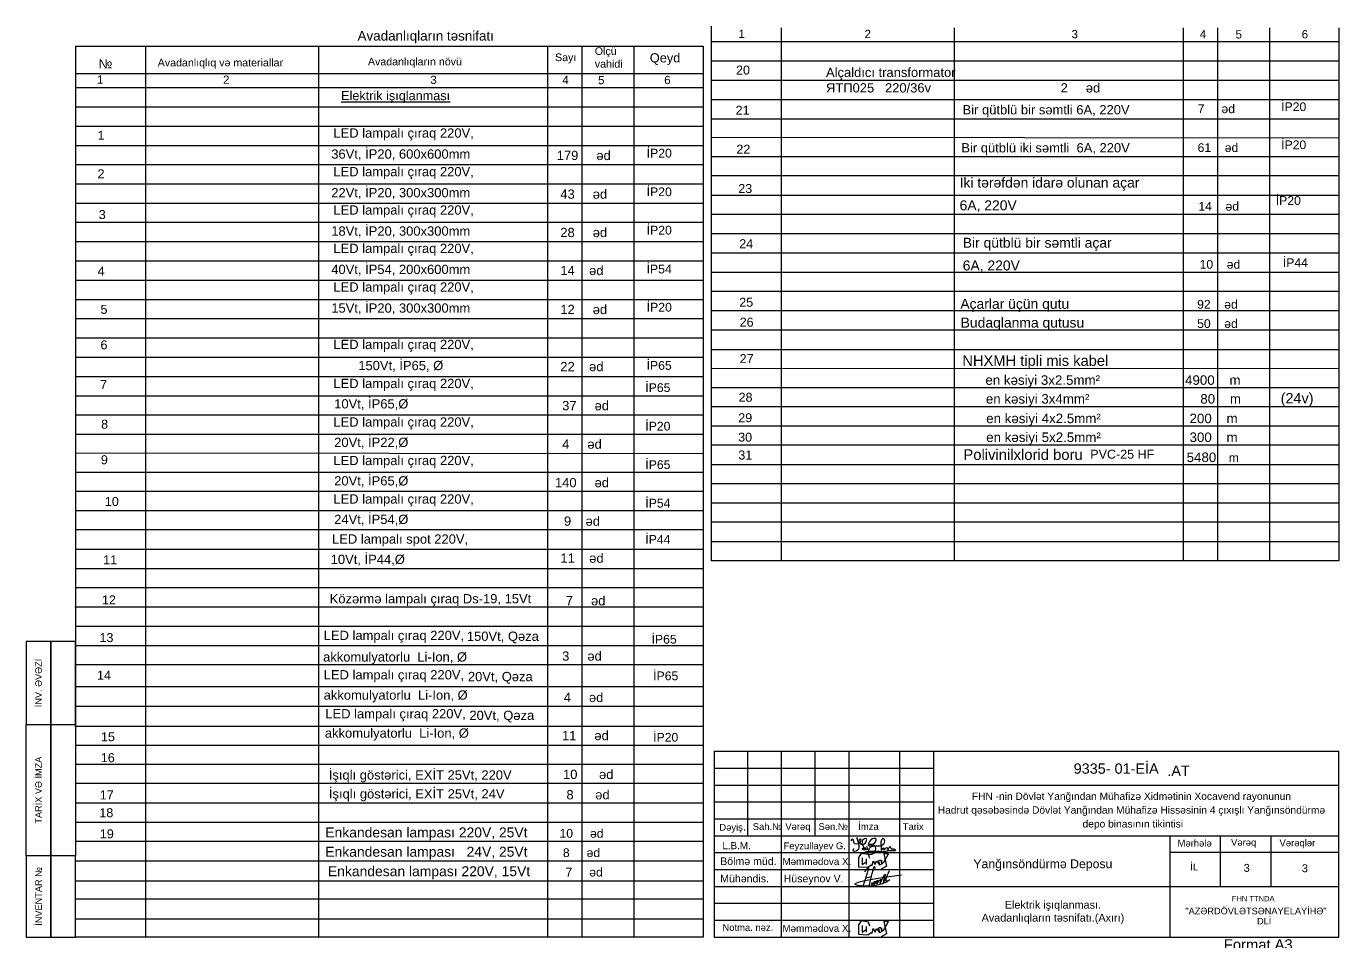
# Model space of a CAD drawing. Header units: millimetres. Extents: x 42452 to 2852333, y -419346 to 834876.
# Drawn here: x 2543156 to 2601107, y 57633 to 98035 of the extents above; entities that cross this region are included whole.
import ezdxf

# ---------------------------------------------------------------- set-up
doc = ezdxf.new("R2010")
doc.units = ezdxf.units.MM
doc.linetypes.add('DUZ', pattern=[0])
for name, color, linetype, lineweight in [('0_memar', 250, 'Continuous', 20), ('0_Ном._пера__1', 7, 'Continuous', 15), ('Stamp Mətn MN', 7, 'Continuous', 13), ('süse', 136, 'Continuous', 30), ('YAZI', 7, 'Continuous', 15), ('перегородка', 130, 'Continuous', 20), ('перегородка_Ном._пера__1', 7, 'Continuous', 15)]:
    doc.layers.add(name, color=color, linetype=linetype, lineweight=lineweight)
for name, color, linetype in [('Kunc shtampi', 7, 'Continuous'), ('polygon', 5, 'Continuous'), ('ramka', 7, 'Continuous'), ('shtamp cedvel MN', 7, 'Continuous'), ('размер', 7, 'Continuous'), ('Схема', 7, 'Continuous')]:
    doc.layers.add(name, color=color, linetype=linetype)
doc.layers.add('olcu', color=251, linetype='Continuous', lineweight=9, true_color=0x636363)
doc.styles.add('Arial', font='arial.ttf', dxfattribs={"height": 200})
doc.styles.add('ARİAL', font='arial.ttf')
doc.styles.add('STAMP MƏTN - MN', font='arial.ttf')
doc.styles.get("Standard").update_dxf_attribs({"font": 'arial.ttf'})
doc.styles.add('СГЕНЕРИР_СТИЛЬ_1', font='arial.ttf')
doc.styles.add('СГЕНЕРИР_СТИЛЬ_2', font='')
doc.styles.add('стиль1', font='A3TI(LA).TTF', dxfattribs={"height": 300})
doc.styles.get('СГЕНЕРИР_СТИЛЬ_2').set_extended_font_data('Arial Unicode MS Кириллический')

# ---------------------------------------------------------------- blocks, each defined once
blk = doc.blocks.new('STAMP - 2 MN')
at = {"layer": 'shtamp cedvel MN'}
blk.add_lwpolyline([(1500, 9000), (750, 9000), (750, 0), (750, 9000), (0, 9000), (0, 6475), (1500, 6475), (1500, 2475), (0, 2475), (0, 0), (1500, 0), (1500, 2475), (0, 2475), (0, 6475), (1500, 6475)], close=True, dxfattribs=at)
at = {"layer": 'Stamp Mətn MN', "char_height": 200, "attachment_point": 5, "rotation": 90, "style": 'STAMP MƏTN - MN'}
for s, insert, width in [('{\\fArial|b0|i0|c238|p34;İNV. }Ə{\\fArial|b0|i0|c238|p34;V}Ə{\\fArial|b0|i0|c238|p34;Zİ}', (375, 7738), 2525), ('{\\fArial|b0|i0|c238|p34;TARİX V}Ə{\\fArial|b0|i0|c238|p34; İMZA}', (375, 4475), 4000), ('{\\fArial|b0|i0|c238|p34;İNVENTAR }№', (375, 1238), 2475)]:
    blk.add_mtext(s, dxfattribs=dict(at, insert=insert, width=width))
blk = doc.blocks.new('55')
at = {"color": 5, "lineweight": 30}
for points, knots in [([(6807568, -690913), (6807734, -690192), (6807904, -689458), (6807900, -689847), (6807900, -689854)], [0, 0, 0, 0, 1128.718966, 1148.710053, 1148.710053, 1148.710053, 1148.710053]), ([(6808805, -690524), (6808750, -690568), (6808216, -691003), (6805386, -690836), (6807954, -690456), (6809491, -690228)], [0, 0, 0, 0, 215.465341, 2087.683537, 4876.118481, 4876.118481, 4876.118481, 4876.118481]), ([(6807301, -690054), (6807380, -689939), (6807723, -689440), (6807293, -690552), (6807199, -690927), (6807191, -690959)], [0, 0, 0, 0, 328.564954, 1432.648132, 1536.641492, 1536.641492, 1536.641492, 1536.641492]), ([(6807358, -690408), (6807470, -690386), (6807596, -690361), (6807720, -690330), (6807732, -690327)], [0, 0, 0, 0, 344.502291, 383.366548, 383.366548, 383.366548, 383.366548]), ([(6807716, -690698), (6807705, -690775), (6807675, -691004), (6808017, -690413), (6807740, -691044), (6808200, -690308), (6807872, -691036), (6808390, -690235), (6808050, -691132), (6808747, -689639), (6808148, -691347), (6809105, -689320), (6808364, -690768), (6808709, -690576), (6808805, -690524)], [0, 0, 0, 0, 159.15263, 467.604708, 669.340869, 1011.806253, 1243.637014, 1628.4018, 1881.82877, 2512.198919, 3044.065726, 3849.863763, 4495.087992, 4740.981721, 4740.981721, 4740.981721, 4740.981721])]:
    blk.add_open_spline(points, degree=3, knots=knots, dxfattribs=at)
blk = doc.blocks.new('20')
at = {"color": 7, "lineweight": 25}
for p, q in [((15101137, -7396449), (15122448, -7396449)), ((15101137, -7396449), (15101137, -7402785)), ((15101137, -7402785), (15122448, -7402785))]:
    blk.add_line(p, q, dxfattribs=at)
at = {"layer": 'Kunc shtampi', "ltscale": 0.1}
blk.add_line((15122450, -7402785), (15122450, -7396438), dxfattribs=at)
at = {"layer": 'polygon', "color": 7, "linetype": 'DUZ', "lineweight": 25}
for p, q in [((15118416, -7401057), (15118416, -7399329)), ((15120144, -7401057), (15120144, -7399329)), ((15122448, -7399905), (15116691, -7399905))]:
    blk.add_line(p, q, dxfattribs=at)
at = {"layer": 'перегородка', "color": 5, "lineweight": 30}
for p, q in [((15106063, -7400069), (15106062, -7400388)), ((15106152, -7399933), (15106063, -7400069)), ((15106401, -7399969), (15106152, -7399933)), ((15106192, -7400084), (15106192, -7400313)), ((15106192, -7400084), (15106192, -7400313)), ((15106323, -7400119), (15106323, -7400313)), ((15106454, -7400110), (15106401, -7399969)), ((15107086, -7399953), (15106925, -7399953)), ((15106925, -7399953), (15107015, -7400368)), ((15106927, -7400230), (15107086, -7399953)), ((15106062, -7400388), (15106388, -7400401)), ((15106192, -7400313), (15106323, -7400219)), ((15106388, -7400401), (15106498, -7400325)), ((15106498, -7400325), (15106531, -7400351)), ((15106531, -7400351), (15106567, -7400195)), ((15106567, -7400195), (15106637, -7400317)), ((15106637, -7400317), (15106683, -7400192)), ((15106683, -7400192), (15106784, -7400326)), ((15106749, -7400198), (15106768, -7400171)), ((15106749, -7400198), (15106780, -7400321)), ((15106830, -7400168), (15106768, -7400171)), ((15106780, -7400321), (15106832, -7400311)), ((15106830, -7400168), (15106850, -7400225)), ((15106832, -7400311), (15106856, -7400282)), ((15107015, -7400368), (15106834, -7400474)), ((15106850, -7400225), (15106850, -7400162)), ((15106850, -7400162), (15106856, -7400282)), ((15106856, -7400282), (15106850, -7400225)), ((15106856, -7400282), (15106889, -7400275)), ((15106889, -7400275), (15106927, -7400230)), ((15106152, -7402237), (15106063, -7402373)), ((15106401, -7402273), (15106152, -7402237)), ((15106454, -7402414), (15106401, -7402273)), ((15107086, -7402257), (15106925, -7402257)), ((15106925, -7402257), (15107015, -7402672)), ((15106927, -7402534), (15107086, -7402257)), ((15106063, -7402373), (15106062, -7402692)), ((15106062, -7402692), (15106388, -7402705)), ((15106192, -7402388), (15106192, -7402617)), ((15106192, -7402388), (15106192, -7402617)), ((15106192, -7402617), (15106323, -7402523)), ((15106323, -7402423), (15106323, -7402617)), ((15106388, -7402705), (15106498, -7402629)), ((15106498, -7402629), (15106531, -7402655)), ((15106531, -7402655), (15106567, -7402499)), ((15106567, -7402499), (15106637, -7402621)), ((15106637, -7402621), (15106683, -7402496)), ((15106683, -7402496), (15106784, -7402630)), ((15106749, -7402502), (15106768, -7402475)), ((15106749, -7402502), (15106780, -7402625)), ((15106830, -7402472), (15106768, -7402475)), ((15106780, -7402625), (15106832, -7402615)), ((15106830, -7402472), (15106850, -7402529)), ((15106832, -7402615), (15106856, -7402586)), ((15107015, -7402672), (15106834, -7402778)), ((15106850, -7402529), (15106850, -7402466)), ((15106850, -7402466), (15106856, -7402586)), ((15106856, -7402586), (15106850, -7402529)), ((15106856, -7402586), (15106889, -7402579)), ((15106889, -7402579), (15106927, -7402534))]:
    blk.add_line(p, q, dxfattribs=at)
for points, knots in [([(15105854, -7399506), (15105838, -7399500), (15105805, -7399487), (15105847, -7399413), (15105905, -7399491), (15105849, -7399623), (15106153, -7399643), (15106162, -7399419), (15106042, -7399495), (15106143, -7399660), (15106310, -7399603), (15106340, -7399510), (15106359, -7399413), (15106122, -7399448), (15106203, -7399646), (15106273, -7399814)], [0, 0, 0, 0, 42.223389, 90.051656, 154.549451, 226.6152, 476.644161, 571.28472, 627.013932, 778.672239, 938.454199, 1025.570794, 1091.558705, 1160.21584, 1544.16015, 1544.16015, 1544.16015, 1544.16015]), ([(15106007, -7399409), (15106073, -7399600), (15106152, -7399829), (15105880, -7399880), (15105882, -7399793), (15105905, -7399771), (15105910, -7399766)], [0, 0, 0, 0, 446.334972, 532.702513, 603.278674, 627.196902, 627.196902, 627.196902, 627.196902]), ([(15106007, -7399409), (15106006, -7399405), (15106005, -7399395), (15106027, -7399402), (15106031, -7399412), (15106033, -7399416)], [0, 0, 0, 0, 8.821018, 27.345406, 42.243095, 42.243095, 42.243095, 42.243095]), ([(15106401, -7399620), (15106483, -7399625), (15106613, -7399633), (15106712, -7399392), (15106440, -7399437), (15106343, -7399750), (15106675, -7399563), (15106648, -7399925), (15106507, -7399969), (15106352, -7399997), (15106417, -7399855), (15106438, -7399676), (15106619, -7399677), (15106758, -7399678)], [0, 0, 0, 0, 227.188385, 358.071473, 539.665587, 751.927894, 924.503113, 1199.403857, 1282.39891, 1403.270956, 1513.824778, 1614.597802, 1944.904586, 1944.904586, 1944.904586, 1944.904586]), ([(15106758, -7399678), (15106785, -7399676), (15106877, -7399669), (15107004, -7399560), (15106917, -7399391), (15106772, -7399548), (15106848, -7399680), (15106834, -7399875), (15106956, -7399662), (15106900, -7399907), (15107061, -7399627), (15107057, -7399923), (15107138, -7399603), (15107168, -7399822), (15107267, -7399745), (15107351, -7399823), (15107309, -7399841), (15107293, -7399848)], [0, 0, 0, 0, 82.934409, 278.458212, 386.336719, 441.130098, 797.922894, 815.295031, 939.358029, 1010.425899, 1153.318323, 1248.777542, 1391.619055, 1482.772305, 1582.360738, 1652.010665, 1693.923868, 1693.923868, 1693.923868, 1693.923868]), ([(15107300, -7399848), (15107229, -7399844), (15107106, -7399838), (15106918, -7399890), (15106741, -7399864), (15106546, -7399860), (15106396, -7399873), (15106301, -7399888), (15106276, -7399892)], [0, 0, 0, 0, 211.533539, 367.015626, 577.795063, 738.782103, 953.656981, 1027.737747, 1027.737747, 1027.737747, 1027.737747]), ([(15106295, -7399744), (15106292, -7399758), (15106286, -7399786), (15106327, -7399808), (15106381, -7399781), (15106332, -7399640), (15106351, -7399754), (15106372, -7399792), (15106387, -7399780), (15106385, -7399772), (15106385, -7399769)], [0, 0, 0, 0, 37.910096, 78.738154, 107.34926, 199.254906, 281.250122, 295.344415, 310.564895, 319.310936, 319.310936, 319.310936, 319.310936])]:
    blk.add_open_spline(points, degree=3, knots=knots, dxfattribs=at)
for points in [[(15106295, -7399744), (15106256, -7399756), (15106217, -7399767), (15106178, -7399779)], [(15106178, -7399779), (15106209, -7399791), (15106241, -7399803), (15106273, -7399814)]]:
    blk.add_open_spline(points, degree=3, dxfattribs=at)
at = {"layer": 'размер', "color": 7, "lineweight": 25}
for p, q in [((15102289, -7399329), (15102289, -7396449)), ((15103441, -7402785), (15103441, -7396449)), ((15104592, -7399329), (15104592, -7396449)), ((15105744, -7402785), (15105744, -7396449)), ((15107472, -7402785), (15107472, -7396449)), ((15108624, -7396449), (15108624, -7402785)), ((15101137, -7397025), (15108624, -7397025)), ((15101137, -7397601), (15122448, -7397601)), ((15101137, -7398177), (15108624, -7398177)), ((15101137, -7398753), (15108624, -7398753)), ((15101137, -7399329), (15122448, -7399329)), ((15116688, -7399329), (15116688, -7402785)), ((15101137, -7399905), (15108624, -7399905)), ((15101137, -7400481), (15108624, -7400481)), ((15101137, -7401057), (15122448, -7401057)), ((15101137, -7401633), (15108624, -7401633)), ((15101156, -7402209), (15108624, -7402209))]:
    blk.add_line(p, q, dxfattribs=at)
at = {"color": 1, "lineweight": 25, "xscale": 0.5720132259566115, "yscale": 0.5720132259566115, "zscale": 0.5720132259566115}
blk.add_blockref('55', (11212411, -7005839), dxfattribs=at)
at = {"color": 7, "char_height": 258.17, "width": 5812.24, "attachment_point": 4, "style": 'Arial'}
for s, insert in [('{\\fArial|b0|i0|c238|p34;Bölmə müd.} {\\fArial|b0|i0|c238|p34; \\fArial|b0|i0|c204|p34;\\H0.92962x;Məmmədova\\fArial|b0|i0|c238|p34; X.}', (15101347, -7400201)), ('{\\fArial|b0|i0|c238|p34;Mühəndis.     Hüseynov V\\H0.92962x;.}', (15101347, -7400829))]:
    blk.add_mtext(s, dxfattribs=dict(at, insert=insert))
at = {"color": 7, "lineweight": 25, "attachment_point": 1}
for s, insert, char_height in [('{\\fArial|b0|i0|c238|p34;İ\\fArial|b0|i0|c0|p34;L}', (15117383, -7400280), 230.39), ('23', (15121043, -7400280), 230.4)]:
    blk.add_mtext(s, dxfattribs=dict(at, insert=insert, char_height=char_height))
at = {"insert": (15115876, -7403826), "char_height": 360, "width": 22250.72, "attachment_point": 7, "style": 'ARİAL'}
blk.add_mtext('{\\fArial|b0|i0|c238|p34;                   Format A3\\L\\P} ', dxfattribs=at)
at = {"layer": '0_memar', "color": 0, "linetype": 'Continuous', "insert": (15115376, -7398491), "char_height": 249.57, "width": 13538.5, "attachment_point": 5, "line_spacing_factor": 1.132501, "style": 'СГЕНЕРИР_СТИЛЬ_1'}
blk.add_mtext('{\\C7;FHN -nin Dövlət Yanğından Mühafizə Xidmətinin \\fArial|b0|i0|c238|p38;Xocavend\\fArial|b0|i0|c204|p38; \\fArial|b0|i0|c238|p38;rayonunun\\fArial|b0|i0|c204|p38; \\fArial|b0|i0|c238|p38;\\PHadrut qəsəbəsində \\fArial|b0|i0|c204|p38;Dövlət Yanğından Mühafizə Hissəsinin 4 \\fArial|b0|i0|c238|p38;çıxışlı Y\\fArial|b0|i0|c204|p38;anğınsöndürmə\\fArial|b0|i0|c238|p38;\\P \\fArial|b0|i0|c204|p38;depo\\fArial|b0|i0|c238|p38; binasının\\fArial|b0|i0|c204|p34; tikintisi}', dxfattribs=at)
at = {"layer": '0_memar', "color": 0, "linetype": 'Continuous', "insert": (15112355, -7400528), "char_height": 299.48, "attachment_point": 8, "style": 'СГЕНЕРИР_СТИЛЬ_1'}
blk.add_mtext('{Yanğınsöndürmə Deposu}', dxfattribs=at)
at = {"layer": '0_Ном._пера__1', "linetype": 'Continuous', "attachment_point": 1, "style": 'СГЕНЕРИР_СТИЛЬ_2'}
for s, insert, char_height in [('{Mərhələ}', (15116950, -7399469), 231), ('{Vərəq}', (15118775, -7399440), 231), ('{Vərəqlər}', (15120428, -7399458), 231), (' {\\fArial|b0|i0|c0|p34;     \\H0.88889x;                FHN TTNDA}', (15117167, -7401383), 207.94)]:
    blk.add_mtext(s, dxfattribs=dict(at, insert=insert, char_height=char_height))
at = {"layer": '0_Ном._пера__1', "linetype": 'Continuous', "insert": (15117216, -7401786), "char_height": 225, "width": 5999.56, "attachment_point": 1, "line_spacing_factor": 0.920624, "style": 'СГЕНЕРИР_СТИЛЬ_2'}
blk.add_mtext('{\\fArial|b0|i0|c0|p34;"AZƏRDÖVLƏTSƏNAYELAYİHƏ"\\P                            DLİ}', dxfattribs=at)
at = {"layer": 'ramka', "color": 7, "lineweight": 25, "ltscale": 0.4, "attachment_point": 1, "style": 'Arial'}
for s, insert, char_height, width in [('  {\\H1.0417x;L.B.M.            \\fArial|b0|i0|c204|p38;\\H0.95997x;\\C256;Feyzullayev \\fArial|b0|i0|c0|p38;G\\fArial|b0|i0|c204|p38;.}', (15101242, -7399549), 230.392, 6041.47), ('Notma. nəz.', (15101422, -7402344), 230.39, 2251.06), ('{\\H0.92962x;Məmmədova\\fArial|b0|i0|c238|p34; X.}', (15103470, -7402370), 258.17, 2820.28)]:
    blk.add_mtext(s, dxfattribs=dict(at, insert=insert, char_height=char_height, width=width))
at = {"layer": 'перегородка', "color": 7, "lineweight": 25, "char_height": 287.99, "attachment_point": 1, "style": 'Arial'}
for s, insert in [('\\H0.8x;Dəyiş\\H1.25x;.', (15101316, -7398869)), ('\\H0.8x;Sah.№', (15102456, -7398902)), ('\\H0.8x;Vərəq', (15103568, -7398902)), ('\\H0.8x;Sən.№', (15104700, -7398902)), ('\\H0.8x;İmza', (15106056, -7398902)), ('\\H0.8x;Tarix', (15107573, -7398902))]:
    blk.add_mtext(s, dxfattribs=dict(at, insert=insert))
at = {"layer": 'перегородка_Ном._пера__1', "linetype": 'Continuous', "insert": (15113268, -7396864), "char_height": 352.637, "attachment_point": 1, "style": 'СГЕНЕРИР_СТИЛЬ_2'}
blk.add_mtext('{\\fArial|b0|i0|c204|p38; 9\\fArial|b0|i0|c238|p38;335\\fArial|b0|i0|c204|p38;- 01-\\fArial|b0|i0|c238|p38;EİA}', dxfattribs=at)

msp = doc.modelspace()

# ---------------------------------------------------------------- linework, layer by layer
at = {"color": 7, "lineweight": 25}
for p, q in [((2573396.72612, 98034.97068), (2573396.72612, 74436.00199)), ((2576486.83792, 97971.04277), (2576486.83792, 74436.00199)), ((2584124.58066, 97971.04277), (2584124.58066, 74436.00199)), ((2594231.18551, 97971.04277), (2594231.18551, 74436.00199)), ((2595759.44576, 97971.04277), (2595759.44576, 74436.00199)), ((2598050.05688, 97971.04277), (2598050.05688, 74436.00199)), ((2601107.22203, 97971.04277), (2601107.22203, 74436.00199)), ((2573396.72612, 97359.35245), (2601107.22203, 97359.35245)), ((2545327.47665, 97160.78688), (2573039.66916, 97160.78688)), ((2545329.17325, 97160.78688), (2545329.17325, 62193.34221)), ((2548419.28506, 97154.21148), (2548419.28506, 57839.82326)), ((2556057.0278, 97154.21148), (2556057.0278, 57839.82326)), ((2566163.63265, 97154.11028), (2566163.63265, 57839.82326)), ((2567691.89289, 97154.11028), (2567691.89289, 57839.82326)), ((2569982.50463, 97160.68568), (2569982.50463, 57839.82326)), ((2573039.66977, 97160.78688), (2573039.66977, 57839.82326)), ((2573396.72612, 96502.88283), (2601107.22203, 96502.88283)), ((2545327.47665, 95944.69155), (2573039.66916, 95944.69155)), ((2573396.72612, 95653.19959), (2601107.22203, 95653.19959)), ((2545329.17325, 95325.33325), (2573039.66916, 95325.33325)), ((2545329.17325, 94482.43639), (2573039.66916, 94482.43639)), ((2573396.72612, 94803.51635), (2601107.22203, 94803.51635)), ((2573396.72612, 93953.83311), (2601107.22203, 93953.83311)), ((2545329.17325, 93625.96677), (2573039.66916, 93625.96677)), ((2545329.17325, 92776.28353), (2573039.66916, 92776.28353)), ((2601107.22203, 93096.86804), (2573396.72612, 93119.73888)), ((2601107.22203, 92266.90833), (2573396.72612, 92266.90833)), ((2545329.17325, 91933.38667), (2573039.66916, 91933.38667)), ((2545323.51793, 91083.70343), (2573039.66916, 91083.70343)), ((2601107.22203, 91429.66678), (2573396.72612, 91429.66678)), ((2601107.22203, 90567.54185), (2573396.72612, 90567.54185)), ((2545323.51793, 90227.23381), (2573039.66916, 90227.23381)), ((2545323.51793, 89384.33695), (2573039.66916, 89384.33695)), ((2601107.22203, 89730.3003), (2573396.72612, 89730.3003)), ((2601107.22203, 88868.17537), (2573396.72612, 88868.17537)), ((2545329.17325, 88534.65371), (2573039.66916, 88534.65371)), ((2545329.17325, 87684.97047), (2573039.66916, 87684.97047)), ((2601107.22203, 88018.49213), (2573396.72612, 88018.49213)), ((2601107.22203, 87168.80889), (2573396.72612, 87168.80889)), ((2545329.17325, 86828.50085), (2573039.66916, 86828.50085)), ((2545329.17325, 85978.81761), (2573039.66916, 85978.81761)), ((2601107.22203, 86325.91203), (2573396.72612, 86325.91203)), ((2601107.22203, 85469.44241), (2573396.72612, 85469.44241)), ((2545329.17325, 85135.92075), (2573039.66916, 85135.92075)), ((2601107.22203, 84619.75917), (2573396.72612, 84619.75917)), ((2545329.17325, 84279.45113), (2573039.66916, 84279.45113)), ((2573396.72612, 83770.07593), (2601107.22203, 83770.07593)), ((2545329.17325, 83436.55427), (2573039.66916, 83436.55427)), ((2601107.22203, 82913.11086), (2573396.72612, 82935.98171)), ((2545330.30431, 82580.08465), (2573039.66916, 82580.08465)), ((2545316.73155, 81730.40141), (2573039.66916, 81730.40141)), ((2601107.22203, 82083.15115), (2573396.72612, 82083.15115)), ((2601107.22203, 81245.90961), (2573396.72612, 81245.90961)), ((2545315.93981, 80880.71817), (2573039.66916, 80880.71817)), ((2545315.14806, 80031.03493), (2573039.66916, 80031.03493)), ((2601107.22203, 80383.78467), (2573396.72612, 80383.78467)), ((2601107.22203, 79546.54313), (2573396.72612, 79546.54313)), ((2573039.66916, 79170.90939), (2545313.22525, 79193.79339)), ((2573039.66916, 78344.11015), (2545329.17325, 78344.11015)), ((2601107.22203, 78684.41819), (2573396.72612, 78684.41819)), ((2601107.22203, 77834.73495), (2573396.72612, 77834.73495)), ((2573039.66916, 77506.86861), (2545329.17325, 77506.86861)), ((2573039.66916, 76644.74367), (2545329.17325, 76644.74367)), ((2601107.22203, 76985.05171), (2573396.72612, 76985.05171)), ((2601107.22203, 76142.15485), (2573396.72612, 76142.15485)), ((2573039.66916, 75807.50213), (2545329.17325, 75807.50213)), ((2573039.66916, 74945.37719), (2545329.17325, 74945.37719)), ((2601107.22203, 75285.68523), (2573396.72612, 75285.68523)), ((2601107.22203, 74436.00199), (2573396.72612, 74436.00199)), ((2573039.66916, 74095.69395), (2545329.17325, 74095.69395)), ((2573039.66916, 73246.01071), (2545329.17325, 73246.01071)), ((2573039.66916, 72403.11386), (2545306.8913, 72403.11386)), ((2573039.66916, 71546.64423), (2545329.17325, 71546.64423)), ((2573039.66916, 70696.96099), (2545329.17325, 70696.96099)), ((2573039.66916, 69859.71945), (2545329.17325, 69859.71945)), ((2573039.66916, 68888.82991), (2545329.17325, 68888.82991)), ((2573039.66916, 68011.75033), (2545329.17325, 68011.75033)), ((2573039.66916, 67129.62757), (2545297.04529, 67129.62757)), ((2573039.66916, 66298.81109), (2545329.17325, 66298.81109)), ((2573039.66916, 65449.12785), (2545329.17325, 65449.12785)), ((2573039.66916, 64611.88631), (2545329.17325, 64611.88631)), ((2573039.66916, 63749.76137), (2545329.17325, 63749.76137)), ((2573039.66916, 62900.07813), (2545329.17325, 62900.07813)), ((2573039.66916, 62050.39489), (2545329.17325, 62050.39489)), ((2573039.66916, 61188.26995), (2545329.17325, 61188.26995)), ((2573039.66916, 60307.1176), (2545329.17325, 60307.1176)), ((2573039.66916, 59514.04661), (2545329.17325, 59514.04661)), ((2573039.66916, 58632.89425), (2545329.17325, 58632.89425)), ((2573039.66916, 57839.82326), (2545329.17325, 57839.82326))]:
    msp.add_line(p, q, dxfattribs=at)

# ---------------------------------------------------------------- block references
at = {"lineweight": 40, "xscale": 1.294169800868891, "yscale": 1.294169800868891, "zscale": 1.294169800868891}
msp.add_blockref('20', (-16969910.55837, 9638300.92465), dxfattribs=at)
at = {"layer": 'shtamp cedvel MN', "xscale": 1.448780487799819, "yscale": 1.448780487799819, "zscale": 1.448780487799819}
msp.add_blockref('STAMP - 2 MN', (2543156.00269, 57839.82326), dxfattribs=at)

# ---------------------------------------------------------------- texts
at = {"color": 7, "lineweight": 25, "style": 'Arial'}
for s, insert, char_height, attachment_point in [('1', (2574745.64835, 97700.09568), 364.15012, 5), ('2', (2580310.7034, 97695.91075), 364.15012, 5), ('3', (2589450.37107, 97686.47834), 364.15012, 5), ('4', (2595114.46363, 97684.9964), 364.15012, 5), ('5', (2596692.44679, 97676.57863), 364.15012, 5), ('6', (2599613.17911, 97679.35264), 364.15012, 5), ('20', (2574802.02423, 96097.72071), 396.90939, 5), ('1', (2546420.15214, 95681.41244), 364.15012, 5), ('2', (2551985.20718, 95677.2275), 364.15012, 5), ('3', (2561140.52205, 95667.79509), 364.15012, 5), ('4', (2566966.92141, 95666.31316), 364.15012, 5), ('5', (2568544.90456, 95657.89539), 364.15012, 5), ('6', (2571465.63689, 95660.66939), 364.15012, 5), ('\\LElektrik işıqlanması', (2559464.07533, 94912.82512), 399.9555237, 5), ('21', (2574783.78936, 94330.69319), 396.90939, 5), ('1', (2546458.57219, 93226.1081), 396.90939, 5), ('22', (2574820.77905, 92612.51963), 396.90939, 5), ('2', (2546457.5054, 91523.14406), 396.90939, 5), ('23', (2574901.45169, 90870.18539), 396.90939, 5), ('3', (2546512.43269, 89723.05275), 396.90939, 5), ('2{\\fArial|b0|i0|c238|p34;4}', (2574944.03471, 88438.22658), 396.90939, 5), ('4', (2546463.5936, 87230.65078), 396.90939, 5), ('2{\\fArial|b0|i0|c238|p34;5}', (2574944.52347, 85852.33534), 396.90939, 5), ('5', (2546589.51909, 85539.20143), 396.90939, 5), ('2{\\fArial|b0|i0|c238|p34;6}', (2574962.82594, 84974.63607), 396.90939, 5), ('6', (2546586.99363, 83972.41716), 396.90939, 5), ('2{\\fArial|b0|i0|c238|p34;7}', (2574962.82594, 83365.51962), 396.90939, 5), ('7', (2546568.69844, 82219.80814), 396.90939, 5), ('{\\fArial|b0|i0|c238|p34;30}', (2574897.10735, 79897.60056), 396.90939, 5), ('9', (2546603.75913, 78900.98359), 396.90939, 5), ('{\\fArial|b0|i0|c238|p34;31}', (2574904.31525, 79110.03573), 396.90939, 5), ('10', (2546935.75103, 77061.05602), 396.90939, 5), ('11', (2546860.92557, 74485.51567), 396.90939, 5), ('12', (2546806.48093, 72720.62528), 396.90939, 5), ('14', (2546586.98715, 69393.2892), 396.90939, 5), ('15', (2546761.94217, 66678.63752), 396.90939, 5), ('16', (2546756.40466, 65753.91935), 396.90939, 5), ('17', (2546707.06921, 64108.88741), 396.90939, 5), ('18', (2546690.18229, 63322.90643), 396.90939, 5), ('19', (2546712.93558, 62390.93024), 396.90939, 5), ('3', (2596907.06629, 60890.41861), 350, 4)]:
    msp.add_mtext(s, dxfattribs=dict(at, insert=insert, char_height=char_height, attachment_point=attachment_point))
at = {"color": 7, "insert": (2566502.91597, 96832.8469), "char_height": 336.14166, "width": 741.4951748, "attachment_point": 1, "line_spacing_factor": 0.74047, "style": 'Arial'}
msp.add_mtext('Sayı', dxfattribs=at)
at = {"attachment_point": 1, "style": 'Arial'}
for s, insert, char_height, width in [('Ölçü\\Pvahidi', (2568259.66661, 97106.8376), 336.14166, 15246.3376258), ('Qeyd', (2570687.25922, 96844.77599), 404.127027, 1506.1784584), ('Avadanlıqlıq və materiallar', (2548961.41586, 96599.9852), 336.1416597, 15246.3376258), ('Avadanlıqların növü', (2558242.64227, 96644.8427), 336.1416597, 15246.3376258)]:
    msp.add_mtext(s, dxfattribs=dict(at, insert=insert, char_height=char_height, width=width))
at = {"insert": (2546349.68412, 96578.82439), "char_height": 404.12703, "width": 812.2955809, "attachment_point": 1, "line_spacing_factor": 0.735816, "style": 'Arial'}
msp.add_mtext('№', dxfattribs=at)
at = {"color": 7, "linetype": 'Continuous', "attachment_point": 5, "style": 'Arial'}
for s, insert, char_height in [('\\pxql;{\\fArial|b0|i0|c238|p34;Alçaldıcı transformator\\P}ЯТП025   220/36{\\fArial|b0|i0|c238|p34;v}               {\\fArial|b0|i0|c238|p34;      }               2     əd', (2584521.4081, 95655.58325), 409.4195935), ('Bir qütblü bir səmtli 6А, 220V ', (2588184.68155, 94289.52506), 409.4195935), ('7  {\\fArial|b0|i0|c238|p34; }  əd', (2595703.34063, 94390.80459), 385.6194977), ('  İP20', (2598968.8632, 94480.39255), 385.619498), ('LED lampalı çıraq 220V,\\P ', (2559817.36182, 92920.67581), 409.4195935), ('  İP20', (2570955.61755, 92432.95381), 385.619498), ('Bir qütblü iki səmtli  6А, 220V ', (2588162.4201, 92610.39158), 409.4195935), ('61    əd', (2595773.76835, 92675.88239), 385.619498), ('  İP20', (2598968.24132, 92800.84457), 385.619498), ('{\\fArial|b0|i0|c238|p34;1}79     əd', (2567770.70528, 92331.27148), 409.4195935), ('LED lampalı çıraq 220V,\\P ', (2559817.36182, 91214.52295), 409.4195935), ('  İP20', (2570955.61755, 90726.80095), 385.619498), ('43     əd', (2567770.70528, 90625.11862), 409.419594), ('  İP20', (2598729.74136, 90341.51306), 385.619498), ('LED lampalı çıraq 220V,\\P ', (2559817.36182, 89521.94285), 409.4195935), ('{\\fArial|b0|i0|c238|p34;1}4    əd', (2595807.01516, 90088.18677), 385.6194977), ('  İP20', (2570955.61755, 89034.22085), 385.619498), ('28     əd', (2567770.70528, 88932.53852), 409.419594), ('LED lampalı çıraq 220V,\\P ', (2559817.36182, 87829.36275), 409.4195935), ('40Vt, İP54, {\\fArial|b0|i0|c238|p34;2}00x{\\fArial|b0|i0|c238|p34;6}00mm ', (2559691.56822, 87266.66356), 409.4195935), ('  İP54', (2570951.79134, 87318.61864), 385.619498), ('{\\fArial|b0|i0|c238|p34;1}0    əd', (2595860.84307, 87525.44381), 385.6194977), ('  İP44', (2599043.14805, 87602.37887), 385.619498), ('14    əd', (2567691.89289, 87253.80096), 409.419594), ('LED lampalı çıraq 220V,\\P ', (2559817.36182, 86123.20989), 409.4195935), ('  İP20', (2570955.61755, 85635.48789), 385.619498), ('Açarlar üçün qutu ', (2586801.08081, 85718.17686), 438.9162974), ('92    əd', (2595752.23886, 85761.14069), 385.619498), ('12     əd', (2567770.70528, 85533.80556), 409.419594), ('{\\fArial|b0|i0|c238|p34;5}0    əd', (2595752.23886, 84911.45745), 385.6194977), ('LED lampalı çıraq 220V,\\P ', (2559817.36182, 83587.73293), 409.4195935), ('{\\fArial|b0|i0|c238|p34;1}5{\\fArial|b0|i0|c238|p34;0}Vt, İP{\\fArial|b0|i0|c238|p34;65},{\\fArial|b0|i0|c238|p34; }%%C ', (2559691.56822, 83025.03374), 409.4195935), ('22    əd', (2567691.89289, 83012.17114), 409.419594), ('  İP65', (2570951.79195, 83063.41606), 385.619498), ('LED lampalı çıraq 220V,\\P ', (2559817.36182, 81866.54792), 409.4195935), ('  İP65', (2570894.81245, 82084.09644), 385.619498), ('10Vt, İP65,%%C ', (2558390.49164, 81333.84421), 409.4195935), ('37     əd', (2567851.52944, 81290.98613), 409.419594), ('LED lampalı çıraq 2{\\fArial|b0|i0|c238|p34;20}V,\\P ', (2559817.36182, 80167.18144), 409.4195935), ('  İP20', (2570894.81245, 80384.72996), 385.619498), ('20Vt, İP{\\fArial|b0|i0|c238|p34;2}2,%%C ', (2558390.49164, 79634.47773), 409.4195935), ('4     əd', (2567692.64466, 79591.61965), 409.419594), ('LED lampalı çıraq 220V,\\P ', (2559817.36182, 78467.81496), 409.4195935), ('  İP65', (2570894.81245, 78685.36348), 385.619498), (' m', (2596400.88366, 78994.93992), 385.619498), ('20Vt, İP65,%%C ', (2558390.49164, 77935.11125), 409.4195935), ('1{\\fArial|b0|i0|c238|p34;4}0     əd', (2567692.64466, 77892.25317), 409.4195935), ('LED lampalı çıraq 220V,\\P ', (2559817.36182, 76768.44848), 409.4195935), ('  İP54', (2570894.81245, 76985.997), 385.619498), ('24Vt, İP54,%%C ', (2558390.49164, 76235.74477), 409.4195935), ('9    əd', (2567692.64466, 76192.88669), 409.419594), ('LED lampalı {\\fArial|b0|i0|c238|p34;spot} 220V,\\P ', (2559662.24844, 75002.36388), 409.4195935), ('  İP{\\fArial|b0|i0|c238|p34;44}', (2570894.81245, 75390.37774), 385.6194977), ('10Vt, İP{\\fArial|b0|i0|c238|p34;44},%%C ', (2558235.37825, 74469.66016), 409.4195935), ('11    əd', (2567694.81458, 74559.99054), 409.419594), ('7     əd', (2567853.3567, 72681.60764), 409.419594), ('LED lampalı çıraq 220V,\\P ', (2559389.28503, 70747.80953), 409.4195935), ('{\\fArial|b0|i0|c238|p34;1}5{\\fArial|b0|i0|c238|p34;0}Vt, Q{\\fArial|b0|i0|c238|p34;əza}  ', (2564200.8181, 71059.74866), 409.4195935), ('  İP{\\fArial|b0|i0|c238|p34;65}', (2571171.83912, 70979.92186), 385.6194977), ('akkomulyatorlu  Li-Ion, %%C ', (2559441.07847, 70140.79304), 409.4195935), ('3     əd', (2567691.89289, 70238.15639), 409.419594), ('LED lampalı çıraq 220V,\\P ', (2559389.40242, 69009.63437), 409.4195935), ('{\\fArial|b0|i0|c238|p34;20}Vt, Q{\\fArial|b0|i0|c238|p34;əza}   ', (2564087.43223, 69279.65558), 409.4195935), ('  İP{\\fArial|b0|i0|c238|p34;65}', (2571241.99683, 69364.46886), 385.6194977), ('akkomulyatorlu  Li-Ion, %%C ', (2559467.08548, 68456.98891), 409.4195935), ('4     əd', (2567762.0506, 68412.64243), 409.419594), ('LED lampalı çıraq 220V,\\P ', (2559460.89642, 67289.33496), 409.4195935), ('20Vt, Q{\\fArial|b0|i0|c238|p34;əza}   ', (2564153.3055, 67568.60882), 409.4195935), ('akkomulyatorlu  Li-Ion, %%C ', (2559519.75706, 66779.07565), 409.4195935), ('11     əd', (2567843.22099, 66729.92457), 409.419594), ('  İP20', (2571241.99622, 66653.24374), 385.619498), ('İşıqlı göstərici, EXİT 25Vt{\\fArial|b0|i0|c238|p34;, 220V}', (2560550.6487, 64930.72437), 409.4195935), ('10   {\\fArial|b0|i0|c238|p34;  } əd', (2567968.33451, 65016.72153), 409.4195935), ('İşıqlı göstərici, EXİT 25Vt{\\fArial|b0|i0|c238|p34;, 24V}', (2560396.48569, 64096.87747), 409.4195935), ('{\\fArial|b0|i0|c238|p34;8}   {\\fArial|b0|i0|c238|p34;  } əd', (2567960.56775, 64117.87174), 409.4195935), ('    {\\H1.072x;Enkandesan lampası 220V, 25Vt  }', (2560506.86133, 62390.80919), 409.4195935), ('10     əd', (2567673.55028, 62413.74449), 385.619498), ('    {\\H1.072x;Enkandesan lampası \\fArial|b0|i0|c238|p34;  \\fArial|b0|i0|c204|p34;2\\fArial|b0|i0|c238|p34;4\\fArial|b0|i0|c204|p34;V, 25Vt  }', (2560506.86133, 61537.29072), 409.4195935), ('{\\fArial|b0|i0|c238|p34;8}     əd', (2567673.55028, 61560.22602), 385.6194977), ('    {\\H1.072x;Enkandesan lampası 220V, 15Vt  }', (2560623.08718, 60678.15111), 409.4195935), ('7     əd', (2567789.77613, 60701.08642), 385.619498)]:
    msp.add_mtext(s, dxfattribs=dict(at, insert=insert, char_height=char_height))
at = {"color": 7, "linetype": 'Continuous', "char_height": 409.4195935, "attachment_point": 5, "style": 'Arial'}
for s, insert, width in [('{\\fArial|b0|i0|c238|p34;36}Vt, İP20,{\\fArial|b0|i0|c238|p34; }600x600mm ', (2559691.56822, 92357.97661), 11231.0456495), ('22Vt, İP20,{\\fArial|b0|i0|c238|p34; 3}00x{\\fArial|b0|i0|c238|p34;3}00mm ', (2559691.56822, 90651.82375), 11231.0456495), ('18Vt, İP20,{\\fArial|b0|i0|c238|p34; 3}00x{\\fArial|b0|i0|c238|p34;3}00mm ', (2559691.56822, 88959.24365), 11231.0456495), ('15Vt, İP20,{\\fArial|b0|i0|c238|p34; 3}00x{\\fArial|b0|i0|c238|p34;3}00mm ', (2559691.56822, 85560.5107), 11231.0456495), ('{\\fArial|b0|i0|c238|p34;Közərmə lampalı çıraq Ds-19, 15Vt}', (2561003.48811, 72708.95564), 10344.9219606)]:
    msp.add_mtext(s, dxfattribs=dict(at, insert=insert, width=width))
at = {"color": 0, "lineweight": 25, "char_height": 438.9162974, "attachment_point": 1, "line_spacing_factor": 1.370323, "style": 'Arial'}
for s, insert in [('İki tərəfdən idarə olunan açar \\P6А, 220V ', (2584366.61771, 91354.86462)), ('Bir qütblü bir səmtli açar  \\P6А, 220V ', (2584504.9854, 88700.84991))]:
    msp.add_mtext(s, dxfattribs=dict(at, insert=insert))
at = {"color": 7, "lineweight": 20, "attachment_point": 1, "style": 'Arial'}
for s, insert, char_height, width in [('Budaqlanma qutusu', (2584413.00063, 85174.87481), 438.9162974, 11239.2390598), ('Polivinilxlorid boru', (2584534.35055, 79364.80107), 468.0201099, 9760.9419623), ('PVC-25 HF', (2590135.80988, 79347.11683), 395.820184, 11239.2390598)]:
    msp.add_mtext(s, dxfattribs=dict(at, insert=insert, char_height=char_height, width=width))
at = {"color": 7, "lineweight": 25, "char_height": 396.90939, "attachment_point": 5, "style": 'Arial'}
for s, insert, width in [('2{\\fArial|b0|i0|c238|p34;8}', (2574915.6167, 81660.28396), 1456.1704206), ('8', (2546615.20127, 80471.23309), 1750.0160329), ('2{\\fArial|b0|i0|c238|p34;9}', (2574901.45169, 80755.9611), 1218.8267429), ('13', (2546697.06967, 71053.08173), 1050.5010297)]:
    msp.add_mtext(s, dxfattribs=dict(at, insert=insert, width=width))
at = {"color": 7, "linetype": 'Continuous', "lineweight": 15, "insert": (2588486.75449, 58926.28518), "char_height": 342.3217158, "attachment_point": 5, "style": 'Arial'}
msp.add_mtext('\\A1;Elektrik işıqlanması.\\P{\\A0;Avadanlıqların təsnifatı.\\fArial|b0|i0|c238|p34;(Axırı)}', dxfattribs=at)
at = {"layer": 'olcu', "color": 7, "lineweight": 25, "insert": (2557784.83322, 97550.32021), "char_height": 423.5389188, "width": 7337.1376894, "attachment_point": 4, "style": 'Arial'}
msp.add_mtext('Avadanlıqların təsnifatı', dxfattribs=at)
at = {"layer": 'süse', "color": 7, "lineweight": 20, "attachment_point": 1, "style": 'Arial'}
for s, insert, char_height, width in [(' {\\H1.0352x;NHXMH tipli mis kabel}', (2584314.9095, 83512.20619), 447.8323067, 8957.6159337), (' en kəsiyi 3х2.5mm{\\C0;²                      \\fArial|b0|i0|c238|p34; \\fArial|b0|i0|c204|p34;49\\fArial|b0|i0|c238|p34;0\\fArial|b0|i0|c204|p34;0    m   }', (2585343.0069, 82631.22475), 420.63864406, 12037.2912092), (' en kəsiyi 3х{\\fArial|b0|i0|c238|p34;4}mm{\\C0;²                      \\fArial|b0|i0|c238|p34;   \\fArial|b0|i0|c204|p34; \\fArial|b0|i0|c238|p34;    8\\fArial|b0|i0|c204|p34;0    m   }', (2585364.12984, 81801.41256), 420.63864406, 12037.2912092), (' en kəsiyi 4х2.5mm{\\C0;²                        \\fArial|b0|i0|c238|p34;2\\fArial|b0|i0|c204|p34;00    m   }', (2585378.0195, 80939.47019), 420.63864406, 12037.2912092), (' en kəsiyi {\\fArial|b0|i0|c238|p34;5}х2.5mm{\\C0;²                        3\\fArial|b0|i0|c238|p34;0\\fArial|b0|i0|c204|p34;0    m   }', (2585378.0195, 80107.21496), 420.63864406, 12037.2912092), ('\\A1;54{\\fArial|b0|i0|c238|p34;8}0', (2594391.82536, 79223.08813), 420.4642936, 12037.2912092)]:
    msp.add_mtext(s, dxfattribs=dict(at, insert=insert, char_height=char_height, width=width))
at = {"layer": 'YAZI', "color": 7, "lineweight": 15, "insert": (2593542.00091, 65404.07982), "char_height": 450, "width": 662.2337452, "attachment_point": 1, "style": 'Arial'}
msp.add_mtext('{\\fArial|b0|i0|c238|p34;.AT}', dxfattribs=at)
at = {"layer": 'Схема', "linetype": 'Continuous', "insert": (2597835.2887, 81850.66773), "char_height": 455.7737257, "width": 7049.7065753, "attachment_point": 1, "line_spacing_factor": 1.370323, "style": 'стиль1'}
msp.add_mtext('{\\fArial|b0|i0|c0|p34;    (24\\fArial|b0|i0|c238|p34;v\\fArial|b0|i0|c0|p34;)}', dxfattribs=at)

# ---------------------------------------------------------------- next in the draw order: texts
at = {"layer": 'YAZI', "color": 7, "lineweight": 15, "insert": (2599299.64845, 61029.80504), "char_height": 350, "width": 662.2337452, "attachment_point": 1, "style": 'Arial', "bg_fill": 3, "box_fill_scale": 1.5, "bg_fill_color": 256, "bg_fill_transparency": 0}
msp.add_mtext('2', dxfattribs=at)

# ---------------------------------------------------------------- next in the draw order: texts
at = {"color": 7, "lineweight": 25, "insert": (2599439.07233, 60874.18067), "char_height": 350, "attachment_point": 4, "style": 'Arial', "bg_fill": 3, "box_fill_scale": 1.5, "bg_fill_color": 256, "bg_fill_transparency": 0}
msp.add_mtext('\\pxqc;3', dxfattribs=at)

doc.saveas('drawing.dxf')
